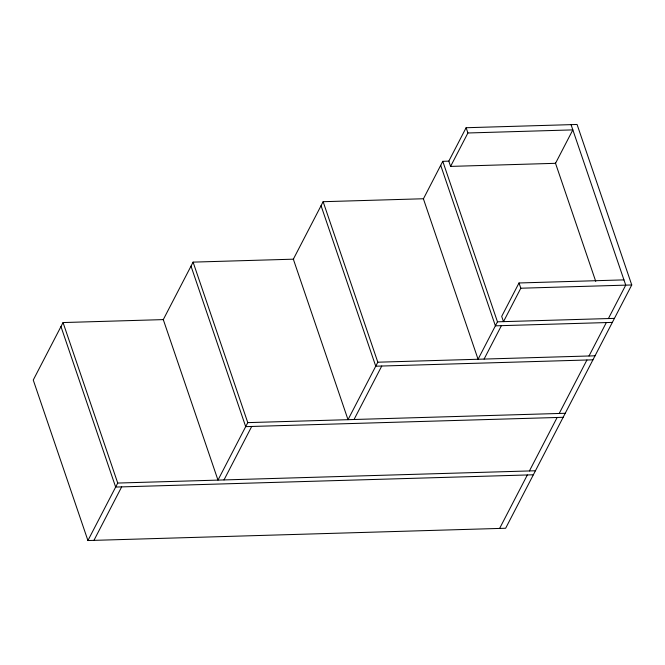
<?xml version="1.0" encoding="UTF-8"?>
<svg xmlns="http://www.w3.org/2000/svg" width="665" height="665" viewBox="0 0 665 665"><rect width="100%" height="100%" fill="white"/><g stroke="black" fill="none" stroke-linecap="round" stroke-linejoin="round"><path stroke-width="1" d="M163.582 319.599L63.042 322.558L33.25 380.039L87.93 540.537L505.641 528.251L631.75 284.961L577.07 124.463L466.123 127.73L448.8 161.146L450.587 166.4L555.516 163.316L572.839 129.891L467.911 132.983L450.587 166.4M193.091 262.126L163.291 319.607L217.979 480.105L247.771 422.624L193.091 262.126L293.722 259.167M87.93 540.537L117.73 483.056L63.042 322.558M93.948 540.362L121.662 486.888M323.132 201.703L293.34 259.184L348.019 419.682L377.82 362.201L323.132 201.703L423.464 198.752L442.782 161.321L449 161.138M223.997 479.931L251.711 426.456M354.038 419.499L381.752 366.033M442.782 161.321L497.47 321.818L478.069 359.25L423.381 198.752M519.016 282.974L501.693 316.39L503.488 321.644L520.811 288.219L519.016 282.974L623.945 279.882M484.087 359.075L501.402 325.651M499.623 528.426L527.345 474.96M529.423 470.945L557.137 417.479M559.215 413.464L586.929 359.998M589.007 355.983L606.33 322.567M608.409 318.56L625.732 285.135L571.052 124.638M520.811 288.219L631.75 284.961M497.47 321.818L614.427 318.377M612.349 322.392L495.392 325.833L440.704 165.336M377.82 362.201L595.025 355.808M592.947 359.823L375.742 366.207L321.054 205.709M247.771 422.624L565.233 413.289M563.155 417.304L245.693 426.639L191.013 266.141M117.73 483.056L535.433 470.77M533.355 474.785L115.652 487.063L60.964 326.565M555.4 162.95L595.74 281.37M466.123 127.73L467.911 132.983"/></g></svg>
